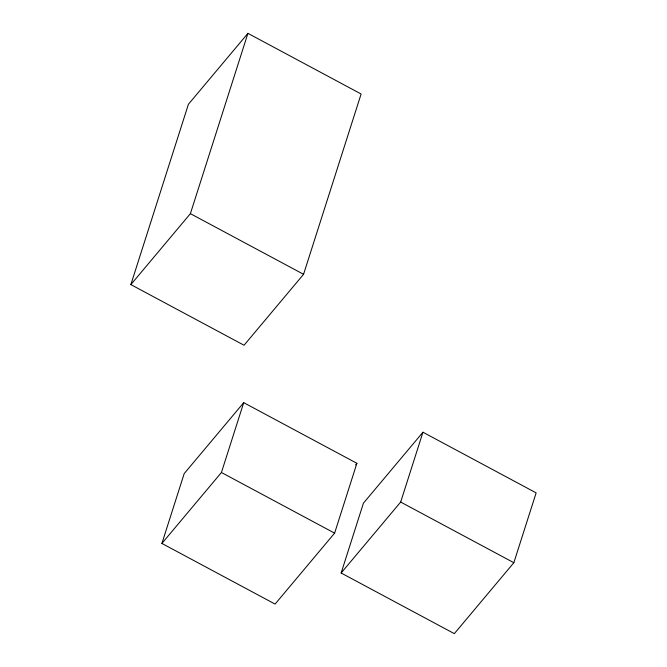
<?xml version="1.0" encoding="UTF-8"?>
<svg xmlns="http://www.w3.org/2000/svg" width="667" height="667" viewBox="0 0 667 667"><rect width="100%" height="100%" fill="white"/><g stroke="black" fill="none" stroke-linecap="round" stroke-linejoin="round"><path stroke-width="1" d="M130.865 284.601L188.402 104.294L247.924 33.35L361.114 93.997L303.568 274.304L244.047 345.248L130.865 284.601L190.387 213.657L247.924 33.35M161.906 543.438L184.192 473.603L243.713 402.66L356.895 463.307L334.609 533.141L275.087 604.085L161.906 543.438L221.427 472.494L243.713 402.66M341.145 573.003L363.432 503.168L422.953 432.224L536.135 492.871L513.848 562.706L454.327 633.65L341.145 573.003L400.667 502.059L422.953 432.224M355.561 464.899L356.895 463.307M190.387 213.657L303.568 274.304M400.667 502.059L513.848 562.706M221.427 472.494L334.609 533.141"/></g></svg>
